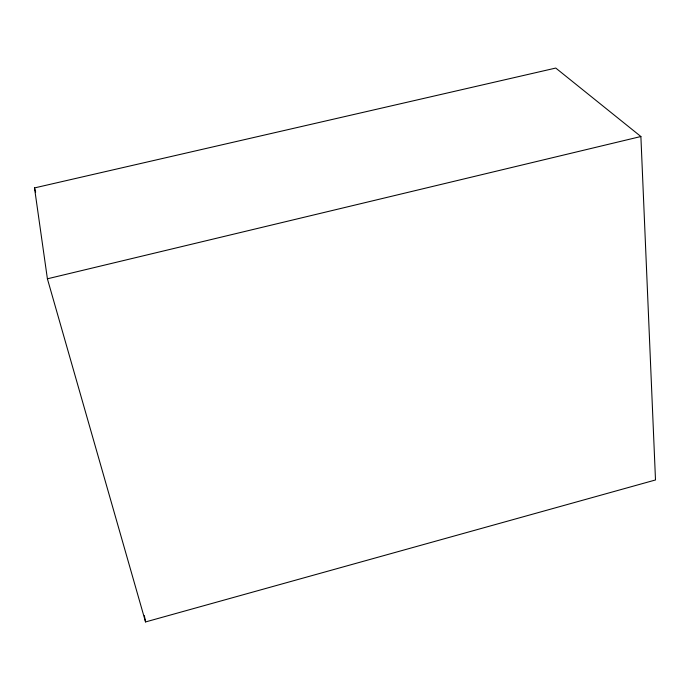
<?xml version="1.0" encoding="UTF-8"?>
<svg xmlns="http://www.w3.org/2000/svg" width="690" height="690" viewBox="0 0 690 690"><rect width="100%" height="100%" fill="white"/><g stroke="black" fill="none" stroke-linecap="round" stroke-linejoin="round"><path stroke-width="1.03" d="M145.547 621.94L655.5 479.964L640.889 136.517L555.761 68.06L34.5 187.922L47.403 278.803L145.547 621.94L144.357 615.635M47.403 278.803L640.889 136.517M34.5 187.922L35.664 192.07"/></g></svg>
